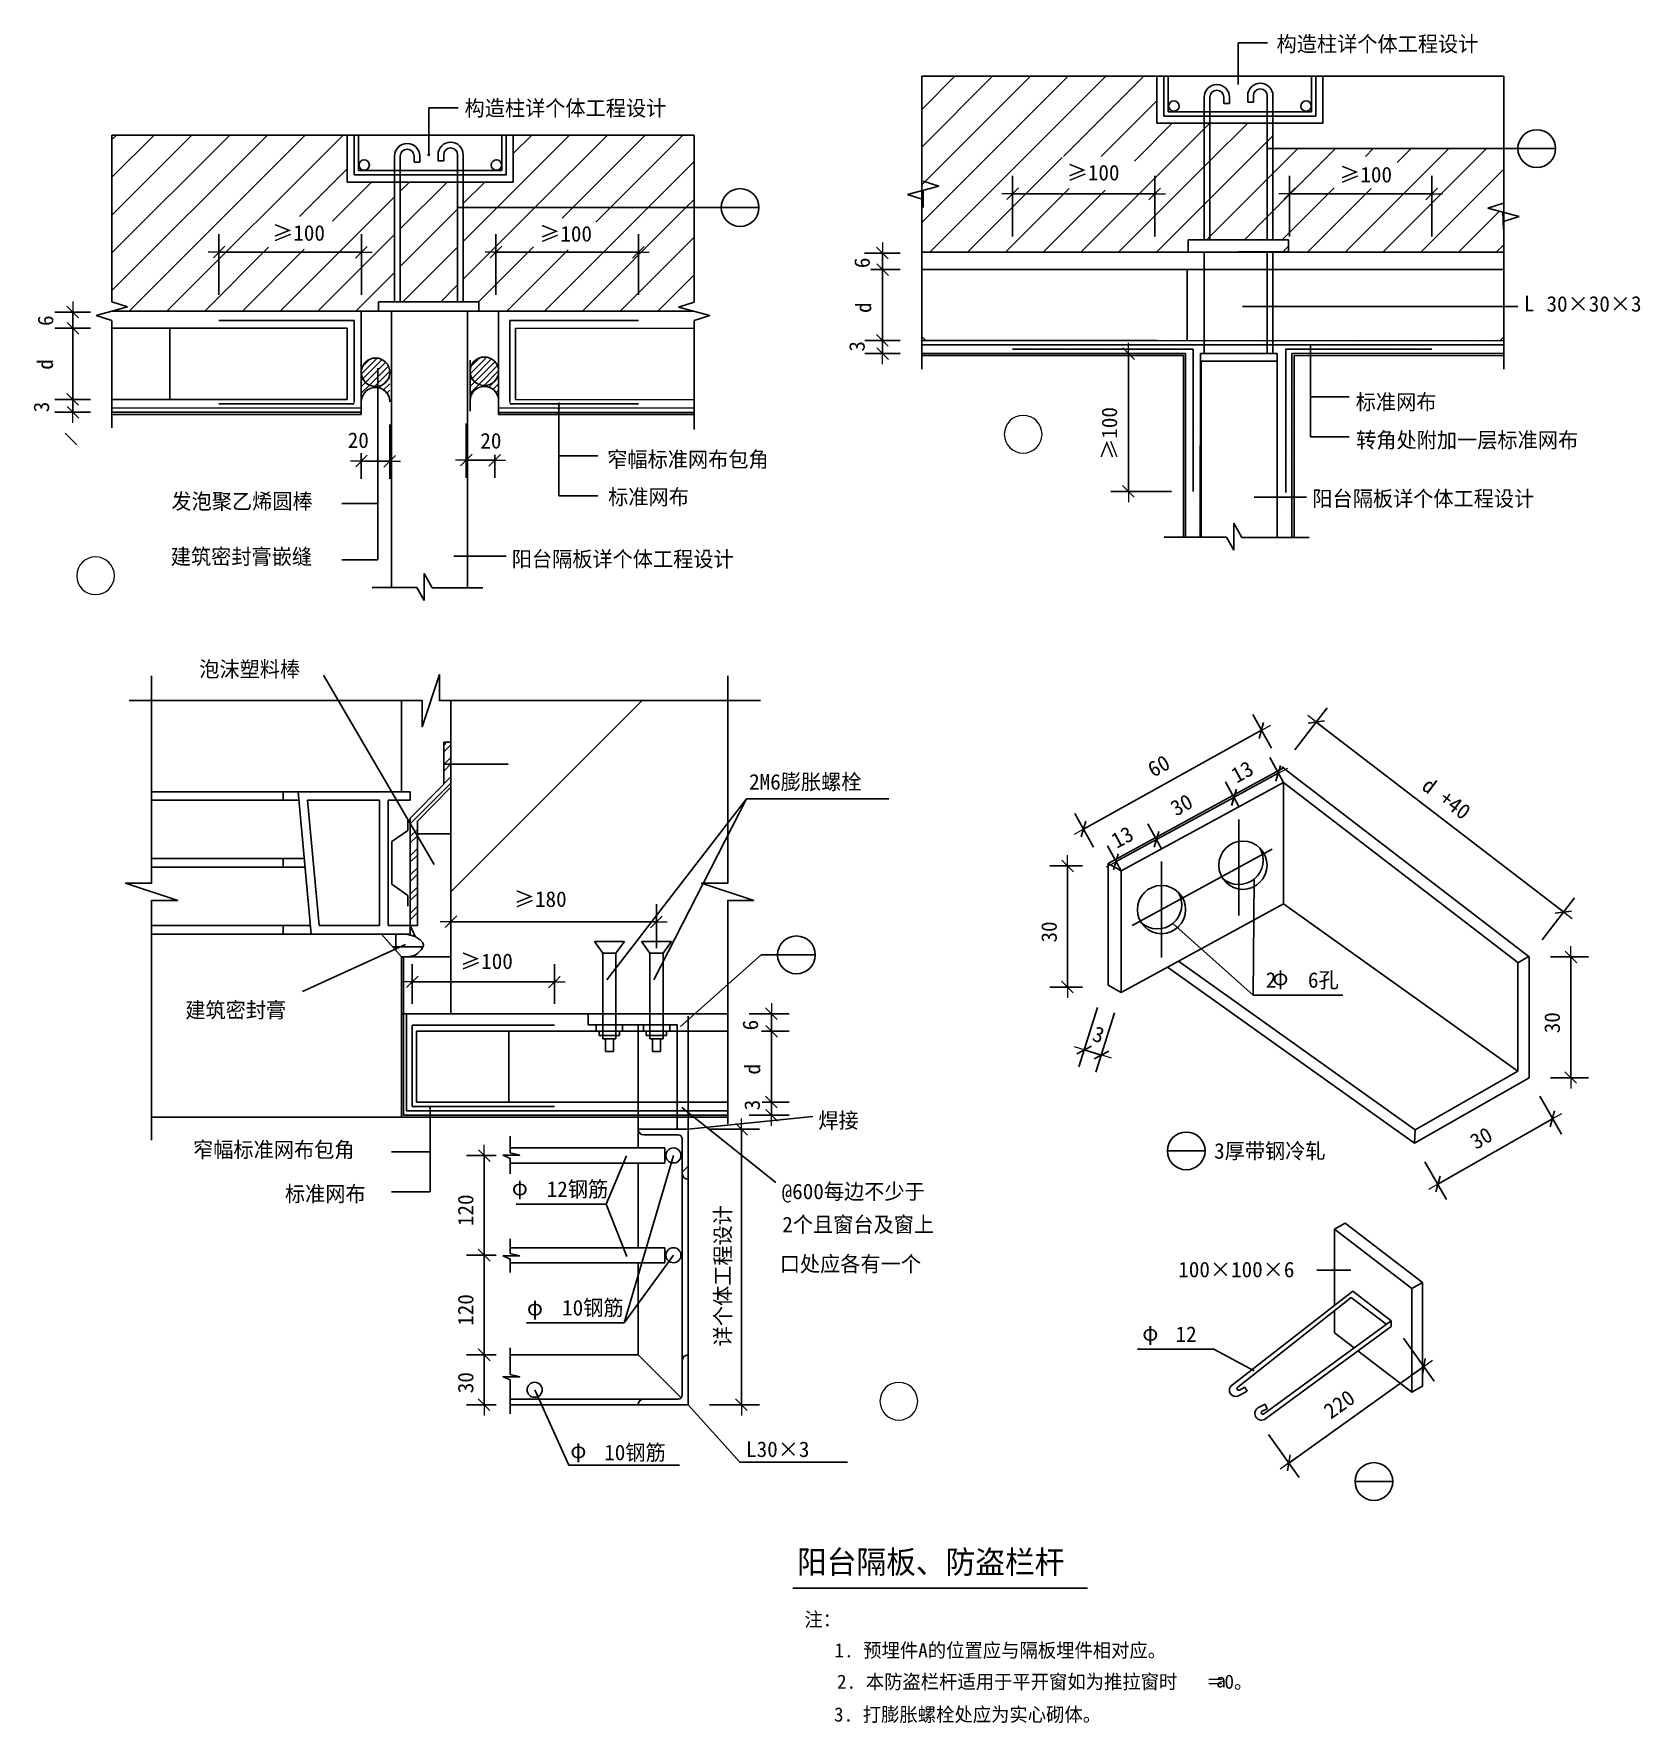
# Model space of a CAD drawing. Header units: metres. Extents: x 2855 to 25414, y -2963 to 20762.
import ezdxf

# ---------------------------------------------------------------- set-up
doc = ezdxf.new("R2010")
doc.units = ezdxf.units.M
for name, color, linetype in [('OTHER', 7, 'Continuous'), ('PUB_DIM', 3, 'Continuous'), ('PUB_HATCH', 7, 'Continuous'), ('PUB_TEXT', 7, 'Continuous'), ('Q', 4, 'Continuous'), ('WALL', 5, 'Continuous')]:
    doc.layers.add(name, color=color, linetype=linetype)
pattern_1 = [(45, (0, 0), (-4490.1, 4490.1), [])]

# ---------------------------------------------------------------- blocks, each defined once
blk = doc.blocks.new('_DIMX')
at = {"color": 5, "lineweight": 15}
blk.add_line((-150, 0), (150, 0), dxfattribs=at)
at = {"color": 1}
blk.add_lwpolyline([(-83.95, -83.95), (79.25, 79.25)], dxfattribs=at)
blk = doc.blocks.new('_INDEX1')
at = {"lineweight": 15}
for start, end in [(0, 180), (180, 0)]:
    blk.add_arc((0, 0), 0.5, start, end, dxfattribs=at)
blk = doc.blocks.new('_INDEX')
blk.add_line((-0.5, 0), (0.5, 0))
blk.add_circle((0, 0), 0.5)

msp = doc.modelspace()

# ---------------------------------------------------------------- hatches: boundary and pattern name
h = msp.add_hatch()
h.set_pattern_fill('ANSI31', scale=3000)
h.paths.add_polyline_path([(20958.57, 20167.32), (20958.57, 19507.47), (20256.77, 19507.47), (20256.77, 19149.56), (23498.76, 19149.56), (23499.25, 20167.32)])
h = msp.add_hatch()
h.set_pattern_fill('ANSI32', scale=600)
h.paths.add_polyline_path([(19067.91, 17870.42), (19067.91, 17694.29), (20474.28, 17704.69), (20474.28, 17870.42)])
h = msp.add_hatch()
h.set_pattern_fill('AR-SAND', scale=250)
h.paths.add_polyline_path([(19291.59, 17453.8), (19291.59, 17693.8), (15323.33, 17693.8), (15323.33, 17453.8)])
h.paths.add_polyline_path([(20176.77, 17453.8), (20176.77, 17693.8), (19291.59, 17693.8), (19291.59, 17453.8)])
h.paths.add_polyline_path([(20176.77, 17453.8), (20256.77, 17453.8), (20256.77, 17693.8), (20176.77, 17693.8)])
h.paths.add_polyline_path([(23497.92, 17453.8), (23497.98, 17561.41), (23498, 17561.41), (23498.06, 17693.8), (20256.77, 17693.8), (20256.77, 17453.8)])
h = msp.add_hatch()
h.set_pattern_fill('NET', scale=1500)
h.paths.add_polyline_path([(18625.16, 16452.96), (19291.59, 16452.68), (19291.59, 17453.8), (15323.33, 17453.8), (15323.33, 16510.83), (15380.37, 16453.8), (18625.16, 16453.8)])
h.paths.add_polyline_path([(19291.59, 16452.68), (20176.77, 16452.31), (20176.77, 17453.8), (19291.59, 17453.8)])
h.paths.add_polyline_path([(20256.77, 17453.8), (20176.77, 17453.8), (20176.77, 16931.44), (20256.77, 16931.44)])
h.paths.add_polyline_path([(20256.77, 16931.44), (20176.77, 16931.44), (20176.77, 16452.31), (20256.77, 16452.27)])
h.paths.add_polyline_path([(23497.67, 16931.44), (23497.92, 17453.8), (20256.77, 17453.8), (20256.77, 16931.44)])
h.paths.add_polyline_path([(23440.39, 16450.94), (23497.46, 16507.95), (23497.67, 16931.44), (20256.77, 16931.44), (20256.77, 16452.27)])
h = msp.add_hatch()
h.set_pattern_fill('AR-SAND', scale=250)
h.paths.add_polyline_path([(3950.69, 16866.63), (3732.51, 16807.12), (3952.51, 16737.12), (3952.51, 16626.63), (7254.33, 16626.63), (7254.33, 15626.63), (3952.51, 15626.63), (3952.51, 15504.22), (7454.33, 15507.47), (7454.33, 16866.63)])
h.paths.add_polyline_path([(9382.96, 16866.63), (9382.3, 15507.52), (12127.15, 15504.98), (12127.15, 15623.75), (9619.93, 15626.05), (9620.41, 16626.05), (12127.15, 16623.75), (12127.15, 16734.24), (12347.18, 16804.13), (12118.48, 16866.63)])
h.paths.add_polyline_path([(9382.3, 15507.52), (9382.27, 15446.15), (10228.79, 15446.15), (10228.79, 15506.74)])
h.paths.add_polyline_path([(12127.15, 15446.15), (12127.15, 15504.98), (10228.79, 15506.74), (10228.79, 15446.15)])
h.paths.add_polyline_path([(3952.51, 15504.22), (3952.51, 15446.63), (7454.33, 15446.63), (7454.33, 15507.47)])
h = msp.add_hatch()
h.set_pattern_fill('ANSI32', scale=800)
h.paths.add_polyline_path([(7697.08, 16999.23), (7697.08, 16867.12), (9103.46, 16867.12), (9103.46, 16999.23)])
h = msp.add_hatch()
h.set_pattern_fill('AN31C', scale=2000)
h.set_pattern_definition(pattern_1)
h.paths.add_polyline_path([(7879.1, 12985.18), (8232.8, 12985.18), (8336.1, 12802.6), (8336.1, 13182), (8448.17, 12979.85), (8945.63, 12979.85), (8945.63, 16866.63), (7879.1, 16866.63)])
h.paths.add_polyline_path([(8761.38, 13421.7, -1), (8741.38, 13421.7, -1)])
h = msp.add_hatch()
h.set_pattern_fill('NET', scale=1500)
h.paths.add_polyline_path([(7254.33, 16626.63), (3952.51, 16626.63), (3952.51, 15626.63), (7254.33, 15626.63)])
h.paths.add_polyline_path([(12127.1, 16623.75), (9620.41, 16626.05), (9619.93, 15626.05), (12126.61, 15623.75)])
h = msp.add_hatch()
h.set_pattern_fill('ANSI31', scale=20)
h.paths.add_polyline_path([(7454.33, 16008.79, 1), (7854.33, 16008.79, 1)])
h = msp.add_hatch()
h.set_pattern_fill('ANSI31', scale=20)
h.paths.add_polyline_path([(7454.33, 16008.79, 1), (7854.33, 16008.79, 1)])
h = msp.add_hatch()
h.set_pattern_fill('ANSI31', scale=20)
h.paths.add_polyline_path([(8982.46, 16022.8, 1), (9382.46, 16022.8, 1)])
h = msp.add_hatch()
h.set_pattern_fill('ANSI31', scale=20)
h.paths.add_polyline_path([(8982.46, 16022.8, 1), (9382.46, 16022.8, 1)])
h = msp.add_hatch()
h.set_pattern_fill('ANSI32', scale=600)
h.paths.add_polyline_path([(19239.48, 16273.7), (19239.29, 16164.95), (20316.45, 16164.68), (20316.45, 16273.43)])
h = msp.add_hatch()
h.set_pattern_fill('AN31C', scale=2000)
h.set_pattern_definition(pattern_1)
h.paths.add_polyline_path([(19249.93, 13694.24), (19603.62, 13694.83), (19706.92, 13512.25), (19706.92, 13891.64), (19818.99, 13689.49), (20316.45, 13689.49), (20316.45, 14253.17), (20002.83, 14253.17, -0.11), (20003.8, 14248.87, -1), (19983.8, 14248.87, -0.8), (20002.83, 14253.17), (20316.45, 14253.17), (20316.45, 16164.68), (19249.93, 16164.94)])
h = msp.add_hatch()
h.set_pattern_fill('ANSI31', scale=20)
h.paths.add_polyline_path([(7454.33, 16008.79), (7454.33, 15595.45, -1), (7854.33, 15595.45), (7854.33, 16008.79, -0.41), (7654.33, 15808.79, -0.41)])
h = msp.add_hatch()
h.set_pattern_fill('ANSI31', scale=20)
h.paths.add_polyline_path([(8982.46, 16022.8), (8982.46, 15609.46, -1), (9382.46, 15609.46), (9382.46, 16022.8, -0.41), (9182.46, 15822.8, -0.41)])
h = msp.add_hatch()
h.set_pattern_fill('AR-SAND', scale=250)
h.paths.add_polyline_path([(11925.71, 6997.63), (11925.71, 6757.63), (8168.32, 6757.63), (8168.32, 5757.63), (11925.71, 5757.63), (11925.71, 5677.63), (8088.32, 5677.63), (8088.32, 6997.63), (8451.36, 6997.63, 0.01), (8460.98, 6997.63)])
h.paths.add_polyline_path([(11925.71, 5677.63), (11925.71, 5637.63), (8048.32, 5637.63), (8048.32, 6997.63), (8088.32, 6997.63), (8088.32, 5677.63)])
h.paths.add_polyline_path([(8018.32, 7397.63), (8018.32, 7797.63), (8712.39, 7797.63), (8712.39, 7397.63)])
h.paths.add_polyline_path([(8141.02, 10118.26), (8018.32, 10118.26), (8018.32, 11397.47), (8309.84, 11397.47), (8309.84, 11030.82), (8549.84, 11764.13), (8549.84, 11397.47), (8712.39, 11397.47), (8712.39, 10812.17), (8612.63, 10812.17), (8612.63, 10222.09), (8141.02, 9747.14), (8141.02, 8238.26), (7831, 8238.26), (7831, 9998.26), (8141.02, 9998.26)])
h = msp.add_hatch()
h.set_pattern_fill('ANSI31', scale=3000)
h.paths.add_polyline_path([(12233.03, 8832.46), (12599.69, 8832.46), (12599.69, 11397.47), (8712.39, 11397.47), (8712.39, 6997.63), (11505.79, 6997.63), (11505.79, 7851.49), (11389.75, 8016.08), (11811.94, 8016.08), (11691.06, 7851.49), (11691.06, 6997.63), (12599.69, 6997.63), (12599.69, 8592.46), (12966.34, 8592.46)])
h = msp.add_hatch()
h.set_pattern_fill('ANSI32', scale=20)
h.paths.add_polyline_path([(8141.02, 9747.14), (8141.02, 8238.26), (8241.02, 8238.26), (8241.02, 9705.93), (8712.39, 10180.63), (8712.39, 10812.17), (8612.63, 10812.17), (8612.63, 10222.09)])
h = msp.add_hatch()
h.set_pattern_fill('NET', scale=1000)
h.paths.add_polyline_path([(8241.02, 8238.26), (8141.02, 8238.26), (8208.29, 8084.39), (8279.29, 8038.74), (8317.93, 7996.14), (8327.67, 7962.28), (8327.47, 7956.18), (8321.48, 7944.61), (8297.65, 7901.06), (8262.99, 7866.05), (8243.88, 7844.13), (8208.44, 7822.16), (8154.34, 7807.83), (8097.17, 7801.91), (8042.31, 7798.87), (8018.32, 7797.63), (8712.39, 7797.63), (8712.39, 10180.63), (8241.02, 9705.93)])
h = msp.add_hatch()
h.set_pattern_fill('NET', scale=500)
h.paths.add_polyline_path([(7735.9, 8117.43), (8018.32, 7797.63), (8042.31, 7798.87), (8097.17, 7801.91), (8154.34, 7807.83), (8208.44, 7822.16), (8243.88, 7844.13), (8262.99, 7866.05), (8297.65, 7901.06), (8321.48, 7944.61), (8327.47, 7956.18), (8327.67, 7962.28), (8317.93, 7996.14), (8279.29, 8038.74), (8208.29, 8084.39), (8108.96, 8113.45)])
h = msp.add_hatch()
h.set_pattern_fill('AR-SAND', scale=250)
h.paths.add_polyline_path([(8712.39, 6997.63), (8712.39, 7797.63), (8048.32, 7797.63), (8048.32, 6997.63)])
h = msp.add_hatch()
h.set_pattern_fill('NET', scale=1500)
h.paths.add_polyline_path([(11483.57, 5757.63), (11483.57, 5933.29), (11483.57, 6757.63), (11197.2, 6757.63), (11197.2, 6597.59), (10983.81, 6597.59), (10983.81, 6757.63), (8228.32, 6757.63), (8228.32, 5757.63)])
h.paths.add_polyline_path([(11708.02, 6757.63), (11483.57, 6757.63), (11483.57, 5933.29), (11483.57, 5757.63), (11708.02, 5757.63)])
h.paths.add_polyline_path([(11708.02, 5757.63), (12599.69, 5757.63), (12599.69, 6757.63), (11708.02, 6757.63)])
h = msp.add_hatch()
h.set_pattern_fill('ANSI32', scale=400)
h.paths.add_polyline_path([(11962.07, 5237.65), (11962.07, 4757.12, 0.41), (12042.07, 4677.12), (12042.07, 5377.65), (11341.55, 5377.65, 0.41), (11421.55, 5297.65), (11902.07, 5297.65, -0.41)])
h = msp.add_hatch()
h.set_pattern_fill('ANSI32', scale=400)
h.paths.add_polyline_path([(11731.12, 5010.32, 1), (11942.86, 5010.32)])
h.paths.add_polyline_path([(11731.12, 5010.32), (11942.86, 5010.32, 1)])
h = msp.add_hatch()
h.set_pattern_fill('ANSI32', scale=400)
h.paths.add_polyline_path([(11731.12, 3609.27, 1), (11942.86, 3609.27)])
h.paths.add_polyline_path([(11731.12, 3609.27), (11942.86, 3609.27, 1)])
h = msp.add_hatch()
h.set_pattern_fill('ANSI32', scale=400)
h.paths.add_polyline_path([(11902.07, 1588.86), (11421.55, 1588.86, 0.41), (11341.55, 1508.86), (12042.07, 1508.86), (12042.07, 2209.38, 0.41), (11962.07, 2129.38), (11962.07, 1648.86, -0.41)])
h = msp.add_hatch()
h.set_pattern_fill('ANSI32', scale=400)
h.paths.add_polyline_path([(9782.81, 1719.52, 1), (9994.55, 1719.52)])
h.paths.add_polyline_path([(9782.81, 1719.52), (9994.55, 1719.52, 1)])

# ---------------------------------------------------------------- linework, layer by layer
for p, q in [((19768.58, 20633.27), (20182.23, 20633.27)), ((19768.58, 20047.81), (19768.58, 20633.27)), ((23499.25, 20167.32), (15323.33, 20167.32)), ((15323.33, 19701.06), (15789.58, 20167.32)), ((15323.33, 19170.73), (16319.91, 20167.32)), ((15323.33, 18640.4), (16850.24, 20167.32)), ((15323.33, 18110.07), (17380.57, 20167.32)), ((15437.88, 17694.29), (17910.9, 20167.32)), ((17314.45, 19040.53), (18441.24, 20167.32)), ((18625.04, 19507.47), (18625.04, 20160.76)), ((18725.04, 19607.47), (18725.04, 20160.76)), ((18785.04, 19667.47), (18785.04, 20160.76)), ((20798.57, 20160.76), (20798.57, 19667.47)), ((20858.57, 20160.76), (20858.57, 19607.47)), ((20958.57, 20160.76), (20958.57, 19507.47)), ((8401.99, 19723.79), (8815.64, 19723.79)), ((8401.99, 19063.56), (8401.99, 19723.79)), ((17844.78, 19040.53), (18625.04, 19820.79)), ((19291.59, 19872.14), (19291.59, 17870.42)), ((19371.59, 19872.14), (19371.59, 17870.42)), ((19566.05, 19785.33), (19566.05, 19872.14)), ((19566.05, 19785.33), (19646.05, 19785.33)), ((19646.05, 19785.33), (19646.05, 19872.14)), ((19902.01, 19803.93), (19902.01, 19890.73)), ((19982.01, 19803.93), (19902.01, 19803.93)), ((19982.01, 19803.93), (19982.01, 19890.73)), ((20176.77, 19889.87), (20176.77, 17870.42)), ((20256.77, 19890.49), (20256.77, 17870.42)), ((18310.05, 18975.48), (18842.05, 19507.47)), ((20958.57, 19507.47), (18625.04, 19507.47)), ((20858.57, 19607.47), (18725.04, 19607.47)), ((20798.57, 19667.47), (18785.04, 19667.47)), ((19291.59, 19426.68), (19371.59, 19506.68)), ((19371.59, 19506.68), (19372.38, 19507.47)), ((19371.59, 18976.35), (19902.71, 19507.47)), ((12128.42, 19340.15), (3952.51, 19340.15)), ((3952.51, 19277.25), (4015.4, 19340.15)), ((3952.51, 18746.92), (4545.73, 19340.15)), ((3952.51, 18216.59), (5076.06, 19340.15)), ((3952.51, 17686.26), (5606.39, 19340.15)), ((3952.51, 17155.93), (6136.72, 19340.15)), ((4194.03, 16867.12), (6667.05, 19340.15)), ((4724.36, 16867.12), (7197.38, 19340.15)), ((7254.21, 18680.3), (7254.21, 19333.59)), ((7354.21, 18780.3), (7354.21, 19333.59)), ((7414.21, 18840.3), (7414.21, 19333.59)), ((9361.6, 18322.38), (10379.36, 19340.15)), ((9427.74, 19333.59), (9427.74, 18840.3)), ((9487.74, 19333.59), (9487.74, 18780.3)), ((9587.74, 19078.86), (9849.03, 19340.15)), ((9587.74, 19333.59), (9587.74, 18680.3)), ((9891.93, 18322.38), (10909.69, 19340.15)), ((10422.26, 18322.38), (11440.02, 19340.15)), ((10952.59, 18322.38), (11970.35, 19340.15)), ((12127.28, 16994.24), (12128.42, 19340.15)), ((17559.2, 17694.29), (19291.59, 19426.68)), ((19371.59, 18446.02), (20176.77, 19251.2)), ((20176.77, 19251.2), (20256.77, 19331.2)), ((7920.76, 19044.97), (7920.76, 17002.75)), ((8000.76, 19044.97), (8000.76, 17002.75)), ((8195.23, 18958.16), (8195.23, 19044.97)), ((8275.23, 18958.16), (8275.23, 19044.97)), ((8531.18, 18976.76), (8531.18, 19063.56)), ((8611.18, 18976.76), (8611.18, 19063.56)), ((8805.94, 19062.7), (8805.94, 17002.75)), ((8885.94, 19063.32), (8885.94, 17002.75)), ((15968.21, 17694.29), (17296.71, 19022.8)), ((20188.48, 19149.56), (24132.7, 19149.56)), ((20256.77, 18800.87), (20605.45, 19149.56)), ((20256.77, 18270.54), (21135.78, 19149.56)), ((21271.51, 17694.29), (22726.77, 19149.56)), ((21557.09, 19040.53), (21666.11, 19149.56)), ((21801.84, 17694.29), (23257.1, 19149.56)), ((22001.66, 18954.77), (22196.44, 19149.56)), ((6585.41, 18197.84), (7254.21, 18866.65)), ((9487.74, 18780.3), (7354.21, 18780.3)), ((9427.74, 18840.3), (7414.21, 18840.3)), ((8195.23, 18958.16), (8275.23, 18958.16)), ((8611.18, 18976.76), (8531.18, 18976.76)), ((11482.92, 18322.38), (12128.24, 18967.71)), ((18089.53, 17694.29), (19291.59, 18896.35)), ((19291.59, 18896.35), (19371.59, 18976.35)), ((20176.77, 18720.87), (20256.77, 18800.87)), ((22332.17, 17694.29), (23498.62, 18860.74)), ((7047.56, 18129.66), (7598.19, 18680.3)), ((9587.74, 18680.3), (7254.21, 18680.3)), ((8000.76, 18552.54), (8128.52, 18680.3)), ((8000.76, 18022.21), (8658.85, 18680.3)), ((8885.94, 18377.06), (9189.18, 18680.3)), ((15344.55, 18562.55), (15344.55, 18322.55)), ((16498.54, 17694.29), (17394.78, 18590.53)), ((17028.87, 17694.29), (17900.81, 18566.23)), ((19371.59, 17915.69), (20176.77, 18720.87)), ((20386.98, 17870.42), (21115.17, 18598.61)), ((20741.18, 17694.29), (21637.42, 18590.53)), ((6315.35, 16867.12), (7920.76, 18472.54)), ((8000.76, 17491.88), (8805.94, 18297.06)), ((8817.65, 18322.38), (12890.09, 18322.38)), ((8885.94, 17846.73), (9361.6, 18322.38)), ((8885.94, 17316.4), (9891.93, 18322.38)), ((10027.66, 16867.12), (11482.92, 18322.38)), ((10272.98, 18173.11), (10422.26, 18322.38)), ((10557.99, 16867.12), (12013.25, 18322.38)), ((10748.3, 18118.1), (10952.59, 18322.38)), ((12013.25, 18322.38), (12127.98, 18437.12)), ((18619.86, 17694.29), (19291.59, 18366.02)), ((19291.59, 18366.02), (19371.59, 18446.02)), ((20176.77, 18190.54), (20256.77, 18270.54)), ((22862.5, 17694.29), (23438, 18269.79)), ((19856.65, 17870.42), (20176.77, 18190.54)), ((23484.43, 18257.1), (23494.3, 18014.22)), ((23484.43, 18257.1), (23493.05, 18014.22)), ((6845.68, 16867.12), (7920.76, 17942.21)), ((11088.32, 16867.12), (12127.72, 17906.53)), ((19067.91, 17694.29), (19067.91, 17870.42)), ((19067.91, 17870.42), (20474.28, 17870.42)), ((19326.32, 17870.42), (19371.59, 17915.69)), ((20474.28, 17870.42), (20474.28, 17704.69)), ((23392.34, 17693.8), (23498.11, 17799.57)), ((5254.69, 16867.12), (6150.95, 17763.39)), ((5785.02, 16867.12), (6653.83, 17735.93)), ((8038.44, 16999.23), (8805.94, 17766.73)), ((9099.1, 16999.23), (9870.96, 17771.08)), ((9497.33, 16867.12), (10358.26, 17728.05)), ((23498.06, 17693.8), (15323.33, 17693.8)), ((19067.91, 17694.29), (20474.28, 17704.69)), ((19249.93, 17694.29), (20316.45, 17694.29)), ((19291.59, 17694.29), (19291.59, 16273.68)), ((20176.77, 17694.29), (20176.77, 16273.47)), ((20256.77, 17694.29), (20256.77, 16273.45)), ((7376.01, 16867.12), (7920.76, 17411.88)), ((11618.65, 16867.12), (12127.46, 17375.94)), ((15322.08, 17453.8), (23497.94, 17453.8)), ((8568.77, 16999.23), (8805.94, 17236.4)), ((12118.48, 16866.63), (3952.51, 16866.63)), ((3952.51, 16866.63), (12118.48, 16866.63)), ((7454.33, 15416.63), (7454.33, 16866.63)), ((7697.08, 16867.12), (7697.08, 16999.23)), ((7697.08, 16999.23), (9103.46, 16999.23)), ((7879.1, 16867.12), (8945.63, 16867.12)), ((7879.1, 16867.12), (7879.1, 12985.18)), ((8945.63, 16867.12), (8945.63, 12979.85)), ((9103.46, 16999.23), (9103.46, 16867.12)), ((9382.25, 15416.15), (9382.96, 16866.15)), ((23695.83, 16931.44), (19830.77, 16931.44)), ((7254.33, 16626.63), (3952.51, 16626.63)), ((7355.35, 16737.74), (5455.33, 16736.81)), ((7254.33, 15626.63), (7254.33, 16626.63)), ((7355.92, 15584.31), (7355.35, 16737.74)), ((9540.01, 15584.31), (9540.57, 16737.74)), ((9540.57, 16737.74), (11345.21, 16736.86)), ((9619.93, 15626.05), (9620.41, 16626.05)), ((9620.41, 16626.05), (12127.1, 16623.75)), ((12127.15, 16734.24), (12127.15, 15203.22)), ((15380.37, 16453.8), (15323.33, 16510.83)), ((18625.16, 16453.8), (15323.33, 16453.8)), ((18625.16, 16453.8), (15323.33, 16453.8)), ((23497.38, 16394.02), (15323.33, 16394.02)), ((15892.45, 16403.4), (15892.45, 16403.4)), ((16181.04, 16377.71), (16181.04, 16377.71)), ((16835.44, 16386.06), (16835.44, 16386.06)), ((16907.56, 16381.3), (16907.56, 16381.3)), ((17474.96, 16382.99), (17474.96, 16382.99)), ((17907.92, 16372.7), (17907.92, 16372.7)), ((18002.42, 16453.22), (23497.43, 16450.92)), ((18002.42, 16453.22), (23497.43, 16450.92)), ((18059.63, 16388.01), (18059.63, 16388.01)), ((18150.19, 16407.32), (18150.19, 16407.32)), ((18189.76, 16405.14), (18189.76, 16405.14)), ((18393.01, 16431.9), (18393.01, 16431.9)), ((18804.58, 16415.67), (18804.58, 16415.67)), ((19444.11, 16412.6), (19444.11, 16412.6)), ((20119.33, 16436.93), (20119.33, 16436.93)), ((20773.73, 16445.27), (20773.73, 16445.27)), ((20781.8, 16394.95), (20781.8, 15101.7)), ((21413.25, 16442.21), (21413.25, 16442.21)), ((23000.74, 16391.23), (23000.74, 16391.23)), ((23130.86, 16408.36), (23130.86, 16408.36)), ((23334.11, 16435.12), (23334.11, 16435.12)), ((23440.4, 16450.94), (23497.46, 16507.95)), ((19030.06, 16273.8), (15323.33, 16273.8)), ((19000.06, 16243.8), (15323.33, 16243.8)), ((15505.82, 16353.38), (15505.82, 16353.38)), ((15938.53, 16361.18), (15938.53, 16361.18)), ((19133.84, 16334.18), (16599.71, 16334.18)), ((17386.69, 16299.42), (17386.69, 16299.42)), ((17516.82, 16316.55), (17516.82, 16316.55)), ((17720.06, 16343.31), (17720.06, 16343.31)), ((17954, 16330.48), (17954, 16330.48)), ((18923.03, 16350.6), (18923.03, 16350.6)), ((19000.06, 13690.24), (19000.06, 16243.8)), ((19030.06, 13690.24), (19030.06, 16273.8)), ((19133.84, 16334.18), (19133.84, 14333.8)), ((19142.63, 16181.27), (19142.63, 16181.27)), ((19239.48, 16273.7), (19234.96, 13691.89)), ((19239.29, 16164.95), (20316.45, 16164.68)), ((19239.48, 16273.7), (20316.45, 16273.43)), ((19249.93, 16164.94), (19249.93, 13694.42)), ((19923.39, 16342.01), (19923.39, 16342.01)), ((19969.47, 16299.78), (19969.47, 16299.78)), ((20316.45, 16164.68), (20316.45, 16273.43)), ((20316.45, 16164.68), (20316.45, 13689.49)), ((20436.55, 16186.55), (20436.55, 16186.55)), ((20437.97, 16334.18), (20437.97, 14321.78)), ((22489.59, 16334.18), (20437.97, 16334.18)), ((20523.97, 16273.5), (23497.37, 16270.92)), ((20523.97, 13689.49), (20523.97, 16273.5)), ((20553.97, 16243.47), (23497.35, 16240.92)), ((20553.97, 13689.49), (20553.97, 16243.47)), ((20938.5, 16319.9), (20938.5, 16319.9)), ((21938.87, 16311.31), (21938.87, 16311.31)), ((22327.79, 16302.64), (22327.79, 16302.64)), ((22457.92, 16319.77), (22457.92, 16319.77)), ((22661.17, 16346.53), (22661.17, 16346.53)), ((22953.97, 16289.2), (22953.97, 16289.2)), ((7686.12, 16065.29), (7686.12, 13373.62)), ((19171.86, 16122.59), (19171.86, 16122.59)), ((19217.94, 16080.36), (19217.94, 16080.36)), ((20385.7, 16130.55), (20385.7, 16130.55)), ((20439.09, 16053.99), (20439.09, 16053.99)), ((19093.2, 15876.8), (19093.2, 15876.8)), ((19158.38, 15699.56), (19158.38, 15699.56)), ((19208.15, 15885.94), (19208.15, 15885.94)), ((20435.8, 15872.47), (20435.8, 15872.47)), ((20452.3, 15704.84), (20452.3, 15704.84)), ((20481.88, 15830.25), (20481.88, 15830.25)), ((20781.8, 15662.04), (21326.44, 15662.04)), ((7254.33, 15626.63), (3952.51, 15626.63)), ((7454.33, 15507.47), (3952.51, 15504.22)), ((7454.33, 15446.63), (3952.51, 15446.63)), ((7355.92, 15566.78), (5455.33, 15565.85)), ((9382.25, 15446.15), (12127.15, 15446.15)), ((9382.32, 15507.52), (12127.15, 15504.98)), ((9540.01, 15566.78), (11345.21, 15565.9)), ((9619.93, 15626.05), (12126.61, 15623.75)), ((10228.79, 15567.78), (10228.79, 14274.53)), ((19030.53, 15501.7), (19030.53, 15501.7)), ((20482.18, 15571.69), (20482.18, 15571.69)), ((7454.33, 15416.63), (3952.51, 15416.63)), ((9382.25, 15416.15), (12127.15, 15416.15)), ((19174.13, 15217.86), (19174.13, 15217.86)), ((19193.58, 15242.72), (19193.58, 15242.72)), ((19196.32, 15192.11), (19196.32, 15192.11)), ((20468.05, 15223.14), (20468.05, 15223.14)), ((20781.8, 15101.7), (21326.44, 15101.7)), ((10228.79, 14834.87), (10773.44, 14834.87)), ((19127.02, 14942.83), (19127.02, 14942.83)), ((19189.88, 14736.15), (19189.88, 14736.15)), ((19232.44, 14875.67), (19232.44, 14875.67)), ((20430.39, 14758.27), (20430.39, 14758.27)), ((20460.26, 14941.99), (20460.26, 14941.99)), ((20483.8, 14741.43), (20483.8, 14741.43)), ((19084.51, 14581.08), (19084.51, 14581.08)), ((20390.5, 14635.3), (20390.5, 14635.3)), ((10228.79, 14274.53), (10773.44, 14274.53)), ((19205.63, 14254.45), (19205.63, 14254.45)), ((19206.02, 14275.14), (19206.02, 14275.14)), ((19993.8, 14253.17), (20728.55, 14253.17)), ((20499.55, 14259.72), (20499.55, 14259.72)), ((7686.12, 14164.46), (7181.69, 14164.46)), ((19035.34, 14006.45), (19035.34, 14006.45)), ((20327.52, 14097.43), (20327.52, 14097.43)), ((20457.64, 14114.57), (20457.64, 14114.57)), ((20469.96, 14025.03), (20469.96, 14025.03)), ((19111.76, 13937.38), (19111.76, 13937.38)), ((19221.37, 13772.74), (19221.37, 13772.74)), ((19706.92, 13512.25), (19706.92, 13891.64)), ((19706.92, 13891.64), (19818.99, 13689.49)), ((20515.29, 13778.02), (20515.29, 13778.02)), ((20516.04, 13982.8), (20516.04, 13982.8)), ((19603.62, 13694.83), (18729.89, 13693.36)), ((19603.62, 13694.83), (19706.92, 13512.25)), ((20766.19, 13689.49), (19818.99, 13689.49)), ((7686.12, 13373.62), (7181.69, 13373.62)), ((8751.38, 13426), (9486.13, 13426)), ((8336.1, 12802.6), (8336.1, 13182)), ((8336.1, 13182), (8448.17, 12979.85)), ((8232.8, 12985.18), (7604.19, 12985.18)), ((8232.8, 12985.18), (8336.1, 12802.6)), ((9161.5, 12979.85), (8448.17, 12979.85)), ((8476.7, 9096.56), (6924.59, 11755.24)), ((7234.17, 11397.47), (4509.63, 11397.47)), ((8018.32, 10118.26), (8018.32, 11397.47)), ((8712.39, 6997.63), (8712.39, 11397.47)), ((8712.39, 11397.47), (8712.39, 6997.63)), ((17941.96, 9112.03), (20411.85, 10457.72)), ((20380.41, 10468.08), (23854.61, 7800.26)), ((18122.79, 9007.66), (20402.96, 10249.98)), ((20402.96, 10249.98), (20402.96, 8541.79)), ((20402.96, 10249.98), (23696.76, 7720.68)), ((4509.63, 10118.26), (7831, 10118.26)), ((4509.63, 9998.26), (6578.14, 9998.26)), ((6358.91, 9998.26), (6358.91, 10118.26)), ((6567.1, 10118.26), (6358.91, 10118.26)), ((6358.91, 10118.26), (6358.91, 9998.26)), ((6358.91, 9998.26), (6578.14, 9998.26)), ((6751.04, 8118.26), (6567.1, 10118.26)), ((8141.02, 10118.26), (6567.1, 10118.26)), ((6567.1, 10118.26), (6751.04, 8118.26)), ((6698.65, 9998.26), (7711, 9998.26)), ((6860.51, 8238.26), (6698.65, 9998.26)), ((6860.51, 8238.26), (6698.65, 9998.26)), ((6698.65, 9998.26), (7711, 9998.26)), ((7711, 8238.26), (7711, 9998.26)), ((7711, 9998.26), (7711, 8238.26)), ((7831, 10118.26), (8141.02, 10118.26)), ((7831, 9998.26), (8141.02, 9998.26)), ((7831, 8238.26), (7831, 9998.26)), ((7831, 8238.26), (7831, 9998.26)), ((7831, 9998.26), (8141.02, 9998.26)), ((8141.02, 9998.26), (8141.02, 10118.26)), ((8141.02, 9998.26), (8141.02, 10118.26)), ((10901.8, 7478.47), (12865.32, 10017.25)), ((11563.34, 7478.47), (12865.32, 10017.25)), ((12865.32, 10017.25), (14860.52, 10017.25)), ((19779.35, 9730.29), (19779.35, 8381.95)), ((8106.33, 9574.34), (7881.9, 9418.26)), ((8106.33, 9725.09), (8106.33, 9574.34)), ((7881.9, 9118.26), (7881.9, 9418.26)), ((7881.9, 9418.26), (7881.9, 9118.26)), ((18280.79, 8239.64), (20244.96, 9309.8)), ((4509.63, 9178.26), (6653.55, 9178.26)), ((4509.63, 9058.26), (6664.59, 9058.26)), ((6358.91, 9058.26), (6358.91, 9178.26)), ((6653.55, 9178.26), (6358.91, 9178.26)), ((6358.91, 9178.26), (6358.91, 9058.26)), ((6358.91, 9058.26), (6664.59, 9058.26)), ((7881.9, 8818.26), (7881.9, 9118.26)), ((7881.9, 9118.26), (7881.9, 8818.26)), ((18122.79, 9007.66), (17941.96, 9112.03)), ((17941.96, 9112.03), (17941.96, 7403.83)), ((18691.09, 9137.36), (18691.09, 7789.02)), ((8106.33, 8662.18), (7881.9, 8818.26)), ((18122.79, 9007.66), (18122.79, 7299.46)), ((19994.06, 8891.5), (19979.97, 7261.37)), ((8106.33, 8511.42), (8106.33, 8662.18)), ((18122.79, 7299.46), (20402.96, 8541.79)), ((20402.96, 8541.79), (23696.76, 6194.42)), ((8712.39, 7921.8), (8712.39, 8540.18)), ((11600.84, 7921.8), (11600.84, 8540.18)), ((4509.63, 8238.26), (6740, 8238.26)), ((4509.63, 8118.26), (7831, 8118.26)), ((6358.91, 8118.26), (6358.91, 8238.26)), ((6740, 8238.26), (6358.91, 8238.26)), ((6358.91, 8238.26), (6358.91, 8118.26)), ((6358.91, 8118.26), (6751.04, 8118.26)), ((6751.04, 8118.26), (8141.02, 8118.26)), ((6860.51, 8238.26), (7711, 8238.26)), ((7711, 8238.26), (6860.51, 8238.26)), ((7831, 8238.26), (8141.02, 8238.26)), ((8141.02, 8238.26), (7831, 8238.26)), ((7831, 8118.26), (8141.02, 8118.26)), ((8141.02, 8118.26), (8141.02, 8238.26)), ((8141.02, 8238.26), (8208.29, 8084.39)), ((8141.02, 8118.26), (8141.02, 8238.26)), ((11599.84, 8290.18), (8713.39, 8290.18)), ((18850.49, 8268.44), (19979.97, 7261.37)), ((8074.8, 7971.82), (6626.12, 7312.55)), ((8018.32, 7797.63), (8712.39, 7797.63)), ((8018.32, 6997.63), (8018.32, 7797.63)), ((8048.32, 6997.63), (8048.32, 7797.63)), ((8168.32, 7141.84), (8168.32, 7696.28)), ((10168.32, 7141.84), (10168.32, 7696.28)), ((13069.05, 7827.23), (11934.21, 6823.47)), ((13731.69, 7827.23), (13069.05, 7827.23)), ((18774.31, 7654.43), (22242.78, 5182.58)), ((18928.6, 7738.5), (22252.2, 5369.89)), ((23696.76, 7717.02), (23854.61, 7807.11)), ((23696.76, 7720.68), (23696.76, 6194.42)), ((23854.61, 7800.26), (23854.61, 6102.58)), ((10167.32, 7446.28), (8169.32, 7446.28)), ((18122.79, 7299.46), (17941.96, 7403.83)), ((19979.97, 7261.37), (21239.57, 7261.37)), ((8018.32, 5547.63), (8018.32, 6997.63)), ((8018.32, 6997.63), (12599.69, 6997.63)), ((8048.32, 5577.63), (8048.32, 6997.63)), ((8088.32, 5637.63), (8088.32, 6997.63)), ((8712.39, 6997.63), (12598.25, 6997.63)), ((10641.03, 6997.63), (10641.03, 6843.57)), ((12042.07, 5377.65), (12042.07, 6964.61)), ((12901.12, 6997.63), (13463.78, 6997.63)), ((13213.78, 6998.63), (13213.78, 6999.63)), ((13213.78, 6757.63), (13213.78, 6997.63)), ((8168.32, 6841.84), (10168.32, 6841.84)), ((8168.32, 5697.63), (8168.32, 6841.84)), ((8228.32, 5757.63), (8228.32, 6757.63)), ((8228.32, 6757.63), (12599.69, 6757.63)), ((10641.03, 6843.57), (11891.61, 6843.57)), ((11341.55, 5547.63), (11341.55, 6843.57)), ((11891.61, 6843.57), (11891.61, 5933.29)), ((13075.87, 6757.63), (13463.78, 6757.63)), ((13097.98, 6757.63), (13463.78, 6757.63)), ((13213.78, 6756.63), (13213.78, 5758.63)), ((13213.78, 6756.63), (13213.78, 6755.63)), ((22252.2, 5369.89), (23696.76, 6194.42)), ((11891.61, 5933.29), (11891.61, 5377.65)), ((22242.78, 5182.58), (23854.61, 6102.58)), ((8168.32, 5697.63), (10168.32, 5697.63)), ((8228.32, 5757.63), (12599.69, 5757.63)), ((8421.29, 5701.93), (8421.29, 4498.7)), ((13081.63, 5757.63), (13463.78, 5757.63)), ((13114.29, 5757.63), (13463.78, 5757.63)), ((13213.78, 5758.63), (13213.78, 5759.63)), ((13213.78, 5757.63), (13213.78, 5577.63)), ((8018.32, 5547.63), (4509.63, 5547.63)), ((8018.32, 5547.63), (12599.69, 5547.63)), ((8048.32, 5577.63), (12599.69, 5577.63)), ((8088.32, 5637.63), (12599.69, 5637.63)), ((11341.55, 5547.63), (11341.55, 5377.65)), ((11954.11, 5683.19), (13277.05, 4631.28)), ((12042.07, 5377.65), (13795.87, 5555.44)), ((12901.12, 5577.63), (13463.78, 5577.63)), ((13213.78, 5576.63), (13213.78, 5575.63)), ((11341.55, 5377.65), (12042.07, 5377.65)), ((11341.55, 5116.32), (11341.55, 5377.65)), ((11341.55, 5377.65), (11341.55, 5377.65)), ((11341.55, 5377.65), (12042.07, 5377.65)), ((11902.07, 5297.65), (11421.55, 5297.65)), ((11962.07, 4757.12), (11962.07, 5237.65)), ((12042.07, 5377.65), (12042.07, 4677.12)), ((12342.07, 5377.65), (13043.91, 5377.65)), ((12793.91, 5376.65), (12793.91, 1509.86)), ((22252.2, 5369.89), (22242.78, 5182.58)), ((8421.29, 5059.04), (7876.65, 5059.04)), ((9349.43, 5010.32), (8929.14, 5010.32)), ((9179.14, 5009.32), (9179.14, 3610.27)), ((9544.83, 5116.32), (11714.81, 5116.32)), ((11177.01, 5004.64), (10892.32, 4325.11)), ((11836.99, 5010.32), (11144.01, 2659.76)), ((11714.81, 5116.32), (11714.81, 4904.32)), ((9544.83, 4904.32), (11714.81, 4904.32)), ((11341.55, 3715.27), (11341.55, 4904.32)), ((11962.07, 4827.84), (11962.07, 2106.89)), ((12042.07, 4930.33), (12042.07, 2209.38)), ((12042.07, 4677.12), (12042.07, 4677.12)), ((8421.29, 4498.7), (7876.65, 4498.7)), ((10892.32, 4325.11), (9626.59, 4325.11)), ((10892.32, 4325.11), (11182.29, 3592.91)), ((21119.39, 3974.94), (21269.38, 4060.55)), ((21269.38, 4060.55), (22355.68, 3226.38)), ((21119.39, 3974.94), (22205.7, 3140.77)), ((21119.39, 3974.94), (21119.39, 2901.36)), ((9349.43, 3609.27), (8929.14, 3609.27)), ((9349.43, 3609.27), (8929.14, 3609.27)), ((9179.14, 3608.27), (9179.14, 2210.38)), ((9544.83, 3715.27), (11714.81, 3715.27)), ((11836.99, 3609.27), (11144.01, 2659.76)), ((11714.81, 3715.27), (11714.81, 3503.27)), ((9544.83, 3503.27), (11714.81, 3503.27)), ((11341.55, 2209.38), (11341.55, 3503.27)), ((21347.89, 3398.43), (20875.08, 3398.43)), ((19688.97, 1788.74), (21377.89, 3102.42)), ((21377.89, 3102.42), (21916.11, 2689.12)), ((22205.7, 3140.77), (22355.68, 3226.38)), ((22205.7, 3140.77), (22205.7, 1684.74)), ((22355.68, 3226.38), (22355.68, 1770.35)), ((19763.23, 1756.8), (21356.44, 3017.31)), ((21356.44, 3017.31), (21848.43, 2639.52)), ((11144.01, 2659.76), (9772.7, 2659.76)), ((20125.87, 1377.07), (21916.11, 2689.12)), ((21119.39, 2829.76), (21119.39, 2518.91)), ((21916.11, 2689.12), (21916.11, 2607.32)), ((20137.96, 1304.54), (21916.11, 2607.32)), ((21119.39, 2518.91), (21395.04, 2307.24)), ((22090.6, 2445.09), (22521.27, 1842.74)), ((9349.43, 2209.38), (8929.14, 2209.38)), ((9349.43, 2209.38), (8929.14, 2209.38)), ((9179.14, 2208.38), (9179.14, 1509.86)), ((11341.55, 2209.38), (9544.83, 2209.38)), ((11341.55, 2209.38), (11944.5, 1606.43)), ((12042.07, 1508.86), (12042.07, 2209.38)), ((12042.07, 2209.38), (12042.07, 2209.38)), ((19425.96, 2290.3), (18353.66, 2290.3)), ((19991.89, 1985.84), (19425.96, 2290.3)), ((21449.48, 2265.44), (22205.7, 1684.74)), ((11962.07, 2129.38), (11962.07, 1648.86)), ((22375.06, 2045.52), (20480.44, 690.88)), ((9888.68, 1719.52), (10369.55, 659.4)), ((19773.66, 1636.29), (19892.11, 1702.09)), ((19785.77, 1716.22), (19860.5, 1757.73)), ((19892.11, 1702.09), (19860.5, 1757.73)), ((22205.7, 1684.74), (22355.68, 1770.35)), ((9349.43, 1508.86), (8929.14, 1508.86)), ((11661.81, 1588.86), (9544.83, 1588.86)), ((11691.81, 1508.86), (9544.83, 1508.86)), ((11341.55, 1508.86), (11341.55, 1508.86)), ((11341.55, 1508.86), (12042.07, 1508.86)), ((11902.07, 1588.86), (11421.55, 1588.86)), ((12042.07, 1508.86), (12771.04, 701.03)), ((12342.07, 1508.86), (13043.91, 1508.86)), ((20053.28, 1470.42), (20145.61, 1517.56)), ((20104.93, 1418.09), (20175.13, 1453.93)), ((20175.13, 1453.93), (20145.61, 1517.56)), ((20194.36, 1089.28), (20625.03, 486.94)), ((10369.55, 659.4), (11920.97, 659.4)), ((12771.04, 701.03), (14283.21, 701.03)), ((13515.89, -1066.85), (17651.63, -1066.85))]:
    msp.add_line(p, q)
for points in [[(8391.99, 19063.56, 1), (8411.99, 19063.56, 1)], [(10218.79, 15563.48, 1), (10238.79, 15563.48, 1)], [(10218.79, 15503.48, 1), (10238.79, 15503.48, 1)]]:
    msp.add_lwpolyline(points, format="xyb", close=True)
for points in [[(23498.06, 17694.29), (15323.33, 17694.29)], [(11813.37, 16867.12), (3952.51, 16867.12)], [(3459.77, 14990.6), (3296.56, 15153.81)], [(4509.63, 11744.31), (4509.63, 8832.46), (4142.98, 8832.46), (4876.28, 8592.46), (4509.63, 8592.46), (4509.63, 5225)], [(4194.2, 11397.47), (8309.84, 11397.47), (8309.84, 11030.82), (8549.84, 11764.13), (8549.84, 11397.47), (13058.21, 11397.47)], [(12599.69, 11744.31), (12599.69, 8832.46), (12233.03, 8832.46), (12966.34, 8592.46), (12599.69, 8592.46), (12599.69, 5456.13)], [(8712.39, 10812.17), (8612.63, 10812.17), (8612.63, 10222.09), (8141.02, 9747.14), (8141.02, 8238.26), (8241.02, 8238.26), (8241.02, 9705.93), (8712.63, 10180.87), (8712.63, 10812.17)], [(8612.63, 10504.88), (9514.29, 10504.88)], [(9544.83, 5278.99), (9544.83, 5045.14), (9678.87, 5013.25), (9445.91, 5013.25), (9544.83, 4968.61), (9544.83, 4750.39)], [(9544.83, 3837.73), (9544.83, 3632.41), (9678.87, 3600.53), (9445.91, 3600.53), (9544.83, 3555.89), (9544.83, 3366.2)], [(9544.83, 2310.84), (9544.83, 1934.29), (9678.87, 1902.41), (9445.91, 1902.41), (9544.83, 1857.77), (9544.83, 1382.68)]]:
    msp.add_lwpolyline(points)
msp.add_lwpolyline([(8018.32, 7797.63), (7735.9, 8117.43), (8108.96, 8113.45), (8208.29, 8084.39), (8279.29, 8038.74), (8317.93, 7996.14), (8327.67, 7962.28), (8327.47, 7956.18), (8321.48, 7944.61), (8297.65, 7901.06), (8262.99, 7866.05), (8243.88, 7844.13), (8208.44, 7822.16), (8154.34, 7807.83), (8097.17, 7801.91), (8042.31, 7798.87)], close=True)
for centre, radius in [((18865.09, 19746.4), 73.09), ((20722, 19746.4), 73.09), ((7494.27, 18919.23), 73.09), ((9351.18, 18919.23), 73.09), ((7654.33, 16008.79), 200), ((9182.46, 16022.8), 200), ((19834.66, 9086.25), 338.99), ((18691.09, 8463.19), 338.99), ((11836.99, 5010.32), 105.87), ((11836.99, 3609.27), 105.87), ((9888.68, 1719.52), 105.87)]:
    msp.add_circle(centre, radius)
for centre, radius, start, end in [((19468.82, 19872.14), 177.23, 0, 180), ((19468.82, 19872.14), 97.23, 0, 180), ((20079.24, 19890.73), 177.23, 0, 180), ((20079.24, 19890.73), 97.23, 0, 180), ((8097.99, 19044.97), 177.23, 0, 180), ((8708.41, 19063.56), 177.23, 0, 180), ((8097.99, 19044.97), 97.23, 0, 180), ((8708.41, 19063.56), 97.23, 0, 180), ((7654.33, 15595.45), 200, 0, 180), ((9182.46, 15609.46), 200, 0, 180), ((19779.35, 9153.82), 338.99, 226.7, 31.9), ((18635.78, 8530.76), 338.99, 226.7, 31.9), ((11421.55, 5377.65), 80, 180, 270), ((11902.07, 5237.65), 60, 0, 90), ((12042.07, 4757.12), 80, 180, 270), ((12042.07, 2129.38), 80, 90, 180), ((19731.31, 1712.52), 87.2, 119.05, 299.05), ((19774.5, 1736.51), 23.21, 119.05, 299.05), ((11421.55, 1508.86), 80, 90, 180), ((11902.07, 1648.86), 60, 270, 0), ((20095.62, 1387.48), 93.12, 117.05, 297.05), ((20115.4, 1397.58), 23.03, 117.05, 297.05)]:
    msp.add_arc(centre, radius, start, end)
at = {"layer": 'OTHER'}
for p, q in [((15323.33, 16273.8), (15323.33, 20167.32)), ((23497.37, 16270.92), (23499.25, 20167.32)), ((3952.51, 16997.12), (3952.51, 19340.15)), ((15124.55, 18503.05), (15564.55, 18623.05)), ((15564.55, 18623.05), (15344.55, 18693.05)), ((15344.55, 18433.05), (15124.55, 18503.05)), ((23273.19, 18314.82), (23493.23, 18384.71)), ((23713.13, 18194.61), (23273.19, 18314.82)), ((23493.1, 18124.71), (23713.13, 18194.61)), ((15323.33, 16053.8), (15323.33, 17564.29)), ((23497.24, 16050.92), (23497.98, 17561.41)), ((3732.51, 16807.12), (4172.51, 16927.12)), ((4172.51, 16927.12), (3952.51, 16997.12)), ((11907.24, 16924.35), (12127.28, 16994.24)), ((12347.18, 16804.13), (11907.24, 16924.35)), ((3952.51, 16737.12), (3732.51, 16807.12)), ((3952.51, 15226.63), (3952.51, 16737.12)), ((12127.15, 16734.24), (12347.18, 16804.13))]:
    msp.add_line(p, q, dxfattribs=at)
at = {"layer": 'PUB_DIM'}
for p, q in [((16599.71, 17914.19), (16599.71, 18765.53)), ((18599.71, 17914.19), (18599.71, 18765.53)), ((20489.59, 17914.19), (20489.59, 18765.53)), ((22489.59, 17914.19), (22489.59, 18765.53)), ((16600.71, 18515.53), (18598.71, 18515.53)), ((22488.59, 18515.53), (20490.59, 18515.53)), ((5455.33, 17094.97), (5455.33, 17946.31)), ((7455.33, 17094.97), (7455.33, 17946.31)), ((9345.21, 17094.97), (9345.21, 17946.31)), ((11345.21, 17094.97), (11345.21, 17946.31)), ((5456.33, 17696.31), (7454.33, 17696.31)), ((11344.21, 17696.31), (9346.21, 17696.31)), ((15023.33, 17680.87), (14522.83, 17680.87)), ((14772.83, 17681.87), (14772.83, 17682.87)), ((14772.83, 17453.8), (14772.83, 17680.87)), ((15022.71, 17453.8), (14611.75, 17453.8)), ((15022.08, 17453.8), (14625.18, 17453.8)), ((14772.83, 17452.8), (14772.83, 17451.8)), ((14773.24, 16454.8), (14773.24, 17452.8)), ((3652.51, 16853.7), (3152, 16853.7)), ((3402, 16854.7), (3402, 16855.7)), ((3402, 16626.63), (3402, 16853.7)), ((3651.26, 16626.63), (3152, 16626.63)), ((3651.88, 16626.63), (3152.42, 16626.63)), ((3402, 16625.63), (3402, 16624.63)), ((3402.42, 15627.63), (3402.42, 16625.63)), ((15022.71, 16453.8), (14523.24, 16453.8)), ((15022.08, 16453.8), (14523.24, 16453.8)), ((14773.24, 16454.8), (14773.24, 16455.8)), ((14773.24, 16273.8), (14773.24, 16453.8)), ((15022.08, 16273.8), (14523.24, 16273.8)), ((14773.24, 16272.8), (14773.24, 16271.8)), ((18829.64, 16273.8), (17978.3, 16273.8)), ((18228.3, 16272.8), (18228.3, 14334.8)), ((3651.26, 15626.63), (3152.42, 15626.63)), ((3651.88, 15626.63), (3152.42, 15626.63)), ((3651.26, 15446.63), (3152.42, 15446.63)), ((3402.42, 15627.63), (3402.42, 15628.63)), ((3402.42, 15446.63), (3402.42, 15626.63)), ((3402.42, 15445.63), (3402.42, 15444.63)), ((7854.33, 15273.24), (7854.33, 14511.69)), ((8927.83, 15287.25), (8927.83, 14525.71)), ((7454.33, 14870.75), (7454.33, 14511.69)), ((7455.33, 14761.69), (7853.33, 14761.69)), ((8928.83, 14775.71), (9326.83, 14775.71)), ((9327.83, 14850.72), (9327.83, 14525.71)), ((18829.64, 14333.8), (17978.3, 14333.8)), ((20234.66, 10730.3), (19973.29, 11200.51)), ((20563.12, 10705.16), (21015.85, 11294.72)), ((17596.12, 9593.16), (20093.88, 10981.51)), ((20864.38, 11095.83), (24336.99, 8429.23)), ((20402.96, 10249.98), (20213, 10598.64)), ((19779.35, 9910.21), (19589.39, 10258.87)), ((19779.35, 9910.21), (19589.39, 10258.87)), ((19709.88, 10039.82), (20331.73, 10378.63)), ((18621.61, 9446.89), (19708.12, 10038.86)), ((17735.15, 9340.97), (17473.79, 9811.19)), ((18691.09, 9317.29), (18501.13, 9665.94)), ((18691.09, 9317.29), (18501.13, 9665.94)), ((18122.79, 9007.66), (17932.83, 9356.31)), ((18052.44, 9136.78), (18620.74, 9446.41)), ((18621.61, 9446.89), (18622.49, 9447.37)), ((17584.13, 9077.74), (17122.88, 9077.74)), ((17372.88, 9076.74), (17372.88, 7375.46)), ((18051.56, 9136.3), (18050.68, 9135.83)), ((24037.32, 8037.33), (24490.05, 8626.9)), ((10844.24, 7851.49), (10728.2, 8016.08)), ((10728.2, 8016.08), (11150.39, 8016.08)), ((10844.24, 7851.49), (11029.51, 7851.49)), ((10844.24, 6646.16), (10844.24, 7851.49)), ((11150.39, 8016.08), (11029.51, 7851.49)), ((11029.51, 7851.49), (11029.51, 6646.16)), ((11389.75, 8016.08), (11811.94, 8016.08)), ((11505.79, 7851.49), (11389.75, 8016.08)), ((11505.79, 7851.49), (11691.06, 7851.49)), ((11505.79, 6646.16), (11505.79, 7851.49)), ((11811.94, 8016.08), (11691.06, 7851.49)), ((11691.06, 7851.49), (11691.06, 6646.16)), ((24154.61, 7800.26), (24687.89, 7800.26)), ((24437.89, 7799.26), (24437.89, 6103.58)), ((17584.13, 7374.46), (17122.88, 7374.46)), ((17794.2, 7088.26), (17532.64, 6255.94)), ((18032.85, 7013.26), (17771.3, 6180.94)), ((10753.82, 6757.63), (10753.82, 6843.57)), ((10753.82, 6757.63), (11123.06, 6757.63)), ((10794.37, 6696.25), (10794.37, 6755.5)), ((10794.37, 6696.25), (11079.61, 6696.25)), ((11029.51, 6646.16), (10844.24, 6646.16)), ((10866.31, 6646.16), (11016.15, 6646.16)), ((10882.49, 6644.31), (10882.49, 6470.43)), ((10995.88, 6470.43), (10995.88, 6644.31)), ((11079.61, 6696.25), (11079.61, 6757.82)), ((11123.06, 6757.63), (11123.06, 6844.82)), ((11415.36, 6757.63), (11415.36, 6843.57)), ((11415.36, 6757.63), (11784.61, 6757.63)), ((11455.92, 6696.25), (11455.92, 6755.5)), ((11455.92, 6696.25), (11741.16, 6696.25)), ((11691.06, 6646.16), (11505.79, 6646.16)), ((11527.85, 6646.16), (11677.7, 6646.16)), ((11544.03, 6644.31), (11544.03, 6470.43)), ((11657.43, 6470.43), (11657.43, 6644.31)), ((11741.16, 6696.25), (11741.16, 6757.82)), ((11784.61, 6757.63), (11784.61, 6844.82)), ((10882.49, 6470.43), (10995.88, 6470.43)), ((11544.03, 6470.43), (11657.43, 6470.43)), ((17606.64, 6494.74), (17605.68, 6495.04)), ((17607.59, 6494.44), (17846.25, 6419.44)), ((17847.2, 6419.14), (17848.16, 6418.84)), ((24154.61, 6102.58), (24687.89, 6102.58)), ((24003.32, 5842.04), (24307.05, 5309.91)), ((24182.25, 5526.54), (22572.16, 4607.53)), ((22391.49, 4922.04), (22695.22, 4389.91))]:
    msp.add_line(p, q, dxfattribs=at)
at = {"layer": 'PUB_HATCH'}
for p, q in [((19368.12, 16461.43), (19368.12, 16461.43)), ((20839.48, 16447.72), (20839.48, 16447.72))]:
    msp.add_line(p, q, dxfattribs=at)
at = {"layer": 'WALL'}
for p, q in [((7454.33, 15446.63), (7454.33, 16166.63)), ((8982.46, 15460.64), (8982.46, 16180.64))]:
    msp.add_line(p, q, dxfattribs=at)

# ---------------------------------------------------------------- block references
for p, rotation in [((8712.39, 8290.18), 180), ((8168.32, 7446.28), 180), ((13213.78, 6997.63), 270), ((13213.78, 6757.63), 90), ((13213.78, 6757.63), 90), ((13213.78, 5757.63), 270), ((13213.78, 5757.63), 270), ((13213.78, 5577.63), 90), ((12793.91, 5377.65), 90), ((9179.14, 5010.32), 90), ((9179.14, 3609.27), 270), ((9179.14, 3609.27), 90), ((9179.14, 2209.38), 270), ((9179.14, 2209.38), 90), ((22375.87, 2046.1), 35.56), ((9179.14, 1508.86), 270), ((12793.91, 1508.86), 270), ((20479.63, 690.3), 215.56)]:
    msp.add_blockref('_DIMX', p, dxfattribs=dict(rotation=rotation))
for p in [(11600.84, 8290.18), (10168.32, 7446.28)]:
    msp.add_blockref('_DIMX', p)
at = {"layer": 'PUB_DIM', "xscale": 530, "yscale": 530, "zscale": 530}
for p in [(23961.75, 19149.52), (12772.98, 18322.38), (13564.86, 7827.23), (19039.01, 5074.18), (21674.41, 431.31)]:
    msp.add_blockref('_INDEX', p, dxfattribs=at)
at = {"layer": 'PUB_DIM'}
for p, rotation in [((16599.71, 18515.53), 180), ((20489.59, 18515.53), 180), ((14772.83, 17680.87), 270), ((5455.33, 17696.31), 180), ((9345.21, 17696.31), 180), ((14772.83, 17453.8), 90), ((14773.24, 17453.8), 90), ((3402, 16853.7), 270), ((3402, 16626.63), 90), ((3402.42, 16626.63), 90), ((14773.24, 16453.8), 270), ((14773.24, 16453.8), 270), ((14773.24, 16273.8), 90), ((18228.3, 16273.8), 90), ((3402.42, 15626.63), 270), ((3402.42, 15626.63), 270), ((3402.42, 15446.63), 90), ((7454.33, 14761.69), 180), ((8927.83, 14775.71), 180), ((18228.3, 14333.8), 270), ((20863.59, 11096.44), 142.48), ((20094.75, 10982), 29.07), ((20332.6, 10379.11), 28.58), ((19709, 10039.34), 208.58), ((19709, 10039.34), 28.58), ((17595.24, 9592.68), 209.07), ((18620.74, 9446.41), 208.58), ((18620.74, 9446.41), 208.58), ((18052.44, 9136.78), 28.58), ((17372.88, 9077.74), 90), ((24337.79, 8428.62), 322.48), ((24437.89, 7800.26), 90), ((17372.88, 7374.46), 270), ((17607.59, 6494.44), 342.55), ((17846.25, 6419.44), 162.55), ((24437.89, 6102.58), 270), ((24183.12, 5527.03), 29.72), ((22571.29, 4607.03), 209.72)]:
    msp.add_blockref('_DIMX', p, dxfattribs=dict(at, rotation=rotation))
for p in [(18599.71, 18515.53), (22489.59, 18515.53), (7455.33, 17696.31), (11345.21, 17696.31), (7854.33, 14761.69), (9327.83, 14775.71)]:
    msp.add_blockref('_DIMX', p, dxfattribs=at)
at = {"layer": 'PUB_TEXT', "xscale": 530, "yscale": 530, "zscale": 530}
for p in [(16748.62, 15138.72), (3721.92, 13150.84), (15002.64, 1558.14)]:
    msp.add_blockref('_INDEX1', p, dxfattribs=at)

# ---------------------------------------------------------------- texts
for s, p in [('≥100', (17360.29, 18703.25)), ('≥100', (21187.39, 18675.53)), ('≥100', (6201.99, 17856.31)), ('≥100', (9952.28, 17844.31)), ('20', (7263.26, 14945.58)), ('20', (9125.27, 14938.25)), ('≥180', (9596.35, 8500.97)), ('≥100', (8840.8, 7628.36))]:
    msp.add_text(s, height=218).set_placement(p)
for s, rotation, p in [('6', 90, (14595.09, 17471.25)), ('d', 90, (14615.44, 16841.95)), ('6', 90, (3128.02, 16659.28)), ('3', 90, (14523.44, 16298.61)), ('d', 90, (3124.1, 16044.88)), ('3', 90, (3069.91, 15446.76)), ('≥100', 90, (18068.3, 14778.8)), ('60', 29.07, (18575.67, 10313.22)), ('13', 28.58, (19746.44, 10232.54)), ('d', 322.48, (22328.69, 10164.4)), ('30', 28.58, (18894.31, 9768.26)), ('  +40', 322.48, (22336.45, 10164.4)), ('13', 28.58, (18062.23, 9314.91)), ('30', 90, (17221.15, 8000.67)), ('6', 90, (13026.28, 6766.65)), ('30', 90, (24286.15, 6725.99)), ('3', 342.55, (17704.55, 6626.71)), ('d', 90, (13055.98, 6145.78)), ('3', 90, (13051.16, 5644.3)), ('30', 29.72, (23106.2, 5087.06)), ('120', 90, (9027.69, 4017.88)), ('详个体工程设计', 90, (12639.26, 2330.01)), ('120', 90, (9027.69, 2617.42)), ('30', 90, (9027.69, 1671.26)), ('220', 35.56, (21069.36, 1298.49))]:
    msp.add_text(s, height=218, rotation=rotation).set_placement(p)
at = {"layer": 'PUB_TEXT'}
for s, height, p in [('构造柱详个体工程设计', 218, (20307.56, 20511.55)), ('构造柱详个体工程设计', 218, (8903.76, 19609.51)), ('L', 218, (23779.58, 16865.84)), ('  30×30×3', 218, (23801.43, 16860.38)), ('标准网布', 218, (21418.56, 15482.53)), ('转角处附加一层标准网布', 218, (21425.11, 14948.25)), ('窄幅标准网布包角', 218, (10907.55, 14676.27)), ('发泡聚乙烯圆棒', 218, (4787.03, 14088.23)), ('标准网布', 218, (10920.67, 14148.32)), ('阳台隔板详个体工程设计', 218, (20808.79, 14126.14)), ('建筑密封膏嵌缝', 218, (4778.22, 13311.29)), ('阳台隔板详个体工程设计', 218, (9566.37, 13276.71)), ('泡沫塑料棒', 218, (5177.96, 11731.44)), ('2M6膨胀螺栓', 218, (12899.74, 10148.5)), ('2   6孔', 218, (20154.9, 7365.45)), ('建筑密封膏', 218, (4982.39, 6943.46)), ('焊接', 218, (13872.48, 5393.57)), ('窄幅标准网布包角', 218, (5091.05, 4981.99)), ('3厚带钢冷轧', 218, (19430.31, 4965.25)), ('标准网布', 218, (6381.07, 4362.53)), ('   12钢筋', 218, (9612.11, 4428.84)), ('@600每边不少于', 218, (13356.57, 4395.65)), ('2个且窗台及窗上', 218, (13366.26, 3932.21)), ('口处应各有一个', 218, (13330.82, 3378.82)), ('100×100×6', 218, (18926.62, 3299.44)), ('   10钢筋', 218, (9828.58, 2763.07)), ('   12', 218, (18443.6, 2391.44)), ('   10钢筋', 218, (10420.22, 730.28)), ('L30×3', 218, (12857.16, 775.47)), ('阳台隔板、防盗栏杆', 321, (13572.9, -858.85)), ('注：', 198, (13676.03, -1604.68)), ('1. 预埋件A的位置应与隔板埋件相对应。', 198, (14098.62, -2037.91)), ('2. 本防盗栏杆适用于平开窗如为推拉窗时   ＝0。', 198, (14133.79, -2478.42)), ('a', 198, (19460.47, -2461.02)), ('3. 打膨胀螺栓处应为实心砌体。', 198, (14092.17, -2939.4))]:
    msp.add_text(s, height=height, dxfattribs=at).set_placement(p)
at = {"layer": 'Q'}
for p in [(20249.34, 7401.64), (9567.68, 4451.45), (9780.4, 2764.15), (18421.8, 2409.71), (10389.6, 760.35)]:
    msp.add_text('φ', height=218, dxfattribs=at).set_placement(p)

doc.saveas('drawing.dxf')
